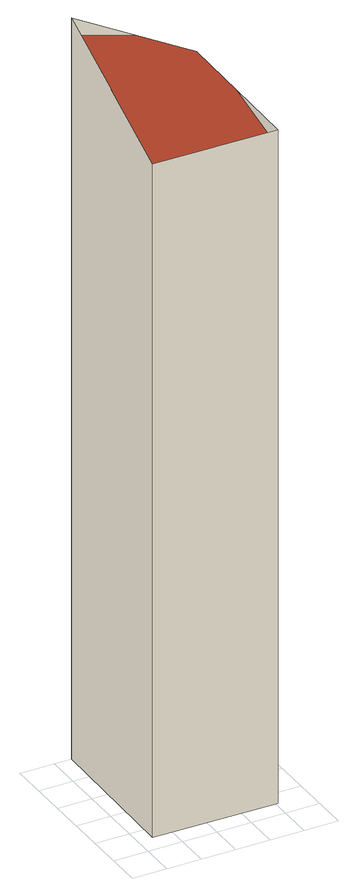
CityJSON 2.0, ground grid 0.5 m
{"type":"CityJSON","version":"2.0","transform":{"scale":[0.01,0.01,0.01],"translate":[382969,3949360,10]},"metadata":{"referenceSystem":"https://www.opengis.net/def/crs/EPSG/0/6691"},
"CityObjects":{
"building1":{"type":"Building","geometry":[{"type":"MultiSurface","lod":"2","boundaries":[[[0,1,2,3]],[[4,5,1,0]],[[6,7,5,4]],[[3,2,7,6]],[[1,5,7,2]],[[8,9,10,11]]],"semantics":{"surfaces":[{"type":"WallSurface"},{"type":"RoofSurface"},{"type":"OuterCeilingSurface"}],"values":[0,0,0,0,1,2]}}]}
},
"vertices":[
[203,26,0],[203,26,1000],[22,28,1000],[22,28,0],[206,248,0],[206,248,1000],[25,250,0],[25,250,1100],[168,71,500],[169,204,500],[61,205,500],[59,72,500]
]}
